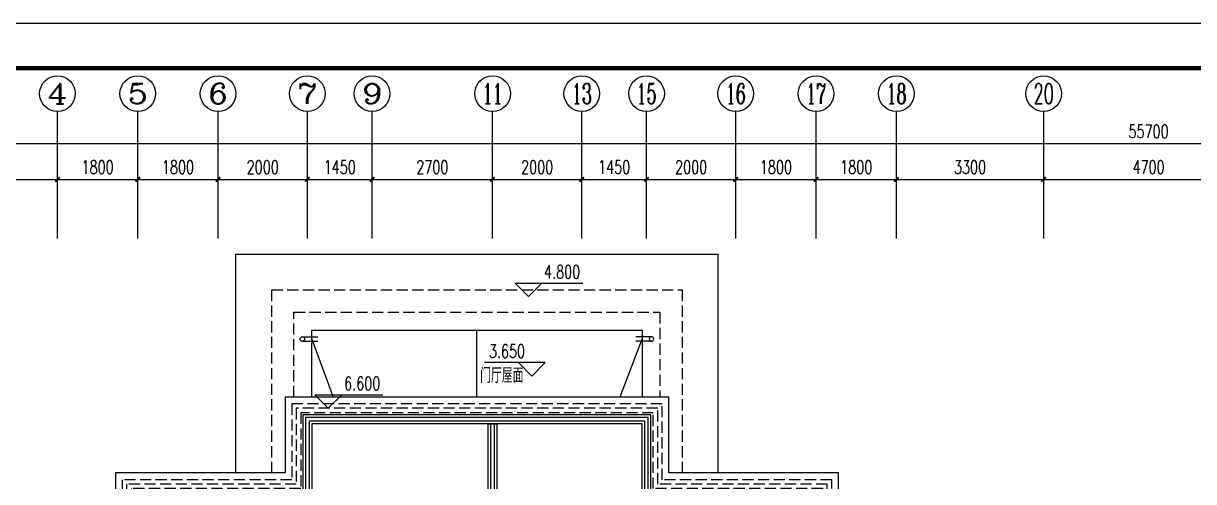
# Model space of a CAD drawing. Extents: x -993182 to -819982, y 169304 to 600104.
# Drawn here: x -890412 to -864189, y 347242 to 357504 of the extents above; entities that cross this region are included whole.
import ezdxf
from ezdxf.enums import TextEntityAlignment as Align

# ---------------------------------------------------------------- set-up
doc = ezdxf.new("R2010")
doc.units = 0
doc.header["$LTSCALE"] = 1000
doc.header["$MEASUREMENT"] = 0
doc.linetypes.add('DASH', pattern=[0.35, 0.25, -0.1])
for name, color, linetype in [('AXIS', 3, 'Continuous'), ('AXIS_TEXT', 7, 'Continuous'), ('DIM_ELEV', 3, 'Continuous'), ('kan', 146, 'Continuous'), ('PUB_TEXT', 7, 'Continuous'), ('PUB_TITLE', 146, 'Continuous'), ('屋面', 139, 'Continuous'), ('栏杆', 169, 'Continuous'), ('面层', 215, 'Continuous')]:
    doc.layers.add(name, color=color, linetype=linetype)
doc.styles.add('_TCH_AXIS', font='COMPLEX', dxfattribs={"bigfont": 'GBCBIG'})
doc.styles.add('_TCH_DIM', font='SIMPLEX', dxfattribs={"bigfont": 'GBCBIG'})
doc.styles.add('_TCH_DIM_T3', font='SIMPLEX', dxfattribs={"width": 0.705882, "bigfont": 'GBCBIG'})
doc.styles.add('COMPLEX', font='COMPLEX')
doc.styles.get("Standard").update_dxf_attribs({"font": 'gbenor.shx', "bigfont": 'gbcbig.shx'})
doc.dimstyles.new('_TCH_ARCH&&100', dxfattribs={"dimtxt": 297.5, "dimasz": 100, "dimexe": 250, "dimexo": 300, "dimgap": 126.25, "dimtad": 1, "dimdec": 0, "dimzin": 0, "dimdsep": 46, "dimtxsty": '_TCH_DIM_T3', "dimblk": 'ARCHTICK', "dimcen": 0.09, "dimclrt": 7, "dimazin": 2, "dimtfac": 1, "dimtdec": 0, "dimtix": 1, "dimtmove": 2, "dimatfit": 3, "dimfxl": 0, "dimtolj": 1, "dimtzin": 0, "dimarcsym": 0})

# ---------------------------------------------------------------- blocks, each defined once
blk = doc.blocks.new('A$C4E4A79F1')
at = {"color": 6}
for points in [[(0, 350), (0, 0)], [(100, 350), (100, 0)]]:
    blk.add_lwpolyline(points, dxfattribs=at)
blk.add_circle((50, 350), 50, dxfattribs=at)
blk = doc.blocks.new('_AXISO')
blk.add_circle((0, 0), 0.5)
at = {"layer": 'AXIS_TEXT', "style": 'COMPLEX', "width": 1.041667}
blk.add_attdef('A', text='', height=0.56, dxfattribs=at).set_placement((-0.25, -0.28), (0.25, -0.28), align=Align.FIT)
blk = doc.blocks.new('_ArchTick')
at = {"color": 0, "linetype": 'ByBlock', "const_width": 0.4}
blk.add_lwpolyline([(-0.5, -0.5), (0.5, 0.5)], dxfattribs=at)
blk = doc.blocks.new('*D380')
at = {"layer": 'AXIS', "color": 0, "lineweight": -2}
for p, q in [((-254209, -391634), (-254209, -389258)), ((-198509, -391634), (-198509, -389258)), ((-254209, -389508), (-198509, -389508))]:
    blk.add_line(p, q, dxfattribs=at)
at = {"layer": 'Defpoints', "color": 0}
for p in [(-198509, -389508), (-254209, -391934), (-198509, -391934)]:
    blk.add_point(p, dxfattribs=at)
at = {"layer": 'AXIS', "color": 0, "lineweight": -2, "xscale": 100, "yscale": 100, "zscale": 100, "rotation": 180}
blk.add_blockref('_ArchTick', (-254209, -389508), dxfattribs=at)
at = {"layer": 'AXIS', "color": 0, "lineweight": -2, "xscale": 100, "yscale": 100, "zscale": 100}
blk.add_blockref('_ArchTick', (-198509, -389508), dxfattribs=at)
at = {"layer": 'AXIS', "color": 7, "insert": (-226359, -389233), "char_height": 297.5, "attachment_point": 5, "style": '_TCH_DIM_T3'}
blk.add_mtext('\\A1;55700', dxfattribs=at)
blk = doc.blocks.new('*D382')
at = {"layer": 'AXIS', "color": 0, "lineweight": -2}
for p, q in [((-254109, -391634), (-254109, -390058)), ((-250809, -391634), (-250809, -390058)), ((-254109, -390308), (-250809, -390308))]:
    blk.add_line(p, q, dxfattribs=at)
at = {"layer": 'Defpoints', "color": 0}
for p in [(-250809, -390308), (-254109, -391934), (-250809, -391934)]:
    blk.add_point(p, dxfattribs=at)
at = {"layer": 'AXIS', "color": 0, "lineweight": -2, "xscale": 100, "yscale": 100, "zscale": 100, "rotation": 180}
blk.add_blockref('_ArchTick', (-254109, -390308), dxfattribs=at)
at = {"layer": 'AXIS', "color": 0, "lineweight": -2, "xscale": 100, "yscale": 100, "zscale": 100}
blk.add_blockref('_ArchTick', (-250809, -390308), dxfattribs=at)
at = {"layer": 'AXIS', "color": 7, "insert": (-252459, -390033), "char_height": 297.5, "attachment_point": 5, "style": '_TCH_DIM_T3'}
blk.add_mtext('\\A1;3300', dxfattribs=at)
blk = doc.blocks.new('*D383')
at = {"layer": 'AXIS', "color": 0, "lineweight": -2}
for p, q in [((-250809, -391634), (-250809, -390058)), ((-249009, -391634), (-249009, -390058)), ((-250809, -390308), (-249009, -390308))]:
    blk.add_line(p, q, dxfattribs=at)
at = {"layer": 'Defpoints', "color": 0}
for p in [(-249009, -390308), (-250809, -391934), (-249009, -391934)]:
    blk.add_point(p, dxfattribs=at)
at = {"layer": 'AXIS', "color": 0, "lineweight": -2, "xscale": 100, "yscale": 100, "zscale": 100, "rotation": 180}
blk.add_blockref('_ArchTick', (-250809, -390308), dxfattribs=at)
at = {"layer": 'AXIS', "color": 0, "lineweight": -2, "xscale": 100, "yscale": 100, "zscale": 100}
blk.add_blockref('_ArchTick', (-249009, -390308), dxfattribs=at)
at = {"layer": 'AXIS', "color": 7, "insert": (-249909, -390033), "char_height": 297.5, "attachment_point": 5, "style": '_TCH_DIM_T3'}
blk.add_mtext('\\A1;1800', dxfattribs=at)
blk = doc.blocks.new('*D384')
at = {"layer": 'AXIS', "color": 0, "lineweight": -2}
for p, q in [((-249009, -391634), (-249009, -390058)), ((-247209, -391634), (-247209, -390058)), ((-249009, -390308), (-247209, -390308))]:
    blk.add_line(p, q, dxfattribs=at)
at = {"layer": 'Defpoints', "color": 0}
for p in [(-247209, -390308), (-249009, -391934), (-247209, -391934)]:
    blk.add_point(p, dxfattribs=at)
at = {"layer": 'AXIS', "color": 0, "lineweight": -2, "xscale": 100, "yscale": 100, "zscale": 100, "rotation": 180}
blk.add_blockref('_ArchTick', (-249009, -390308), dxfattribs=at)
at = {"layer": 'AXIS', "color": 0, "lineweight": -2, "xscale": 100, "yscale": 100, "zscale": 100}
blk.add_blockref('_ArchTick', (-247209, -390308), dxfattribs=at)
at = {"layer": 'AXIS', "color": 7, "insert": (-248109, -390033), "char_height": 297.5, "attachment_point": 5, "style": '_TCH_DIM_T3'}
blk.add_mtext('\\A1;1800', dxfattribs=at)
blk = doc.blocks.new('*D385')
at = {"layer": 'AXIS', "color": 0, "lineweight": -2}
for p, q in [((-247209, -391634), (-247209, -390058)), ((-245209, -391634), (-245209, -390058)), ((-247209, -390308), (-245209, -390308))]:
    blk.add_line(p, q, dxfattribs=at)
at = {"layer": 'Defpoints', "color": 0}
for p in [(-245209, -390308), (-247209, -391934), (-245209, -391934)]:
    blk.add_point(p, dxfattribs=at)
at = {"layer": 'AXIS', "color": 0, "lineweight": -2, "xscale": 100, "yscale": 100, "zscale": 100, "rotation": 180}
blk.add_blockref('_ArchTick', (-247209, -390308), dxfattribs=at)
at = {"layer": 'AXIS', "color": 0, "lineweight": -2, "xscale": 100, "yscale": 100, "zscale": 100}
blk.add_blockref('_ArchTick', (-245209, -390308), dxfattribs=at)
at = {"layer": 'AXIS', "color": 7, "insert": (-246209, -390033), "char_height": 297.5, "attachment_point": 5, "style": '_TCH_DIM_T3'}
blk.add_mtext('\\A1;2000', dxfattribs=at)
blk = doc.blocks.new('*D386')
at = {"layer": 'AXIS', "color": 0, "lineweight": -2}
for p, q in [((-245209, -391634), (-245209, -390058)), ((-243759, -391634), (-243759, -390058)), ((-245209, -390308), (-243759, -390308))]:
    blk.add_line(p, q, dxfattribs=at)
at = {"layer": 'Defpoints', "color": 0}
for p in [(-243759, -390308), (-245209, -391934), (-243759, -391934)]:
    blk.add_point(p, dxfattribs=at)
at = {"layer": 'AXIS', "color": 0, "lineweight": -2, "xscale": 100, "yscale": 100, "zscale": 100, "rotation": 180}
blk.add_blockref('_ArchTick', (-245209, -390308), dxfattribs=at)
at = {"layer": 'AXIS', "color": 0, "lineweight": -2, "xscale": 100, "yscale": 100, "zscale": 100}
blk.add_blockref('_ArchTick', (-243759, -390308), dxfattribs=at)
at = {"layer": 'AXIS', "color": 7, "insert": (-244484, -390033), "char_height": 297.5, "attachment_point": 5, "style": '_TCH_DIM_T3'}
blk.add_mtext('\\A1;1450', dxfattribs=at)
blk = doc.blocks.new('*D387')
at = {"layer": 'AXIS', "color": 0, "lineweight": -2}
for p, q in [((-243759, -391634), (-243759, -390058)), ((-241059, -391634), (-241059, -390058)), ((-243759, -390308), (-241059, -390308))]:
    blk.add_line(p, q, dxfattribs=at)
at = {"layer": 'Defpoints', "color": 0}
for p in [(-241059, -390308), (-243759, -391934), (-241059, -391934)]:
    blk.add_point(p, dxfattribs=at)
at = {"layer": 'AXIS', "color": 0, "lineweight": -2, "xscale": 100, "yscale": 100, "zscale": 100, "rotation": 180}
blk.add_blockref('_ArchTick', (-243759, -390308), dxfattribs=at)
at = {"layer": 'AXIS', "color": 0, "lineweight": -2, "xscale": 100, "yscale": 100, "zscale": 100}
blk.add_blockref('_ArchTick', (-241059, -390308), dxfattribs=at)
at = {"layer": 'AXIS', "color": 7, "insert": (-242409, -390033), "char_height": 297.5, "attachment_point": 5, "style": '_TCH_DIM_T3'}
blk.add_mtext('\\A1;2700', dxfattribs=at)
blk = doc.blocks.new('*D388')
at = {"layer": 'AXIS', "color": 0, "lineweight": -2}
for p, q in [((-241059, -391634), (-241059, -390058)), ((-239059, -391634), (-239059, -390058)), ((-241059, -390308), (-239059, -390308))]:
    blk.add_line(p, q, dxfattribs=at)
at = {"layer": 'Defpoints', "color": 0}
for p in [(-239059, -390308), (-241059, -391934), (-239059, -391934)]:
    blk.add_point(p, dxfattribs=at)
at = {"layer": 'AXIS', "color": 0, "lineweight": -2, "xscale": 100, "yscale": 100, "zscale": 100, "rotation": 180}
blk.add_blockref('_ArchTick', (-241059, -390308), dxfattribs=at)
at = {"layer": 'AXIS', "color": 0, "lineweight": -2, "xscale": 100, "yscale": 100, "zscale": 100}
blk.add_blockref('_ArchTick', (-239059, -390308), dxfattribs=at)
at = {"layer": 'AXIS', "color": 7, "insert": (-240059, -390033), "char_height": 297.5, "attachment_point": 5, "style": '_TCH_DIM_T3'}
blk.add_mtext('\\A1;2000', dxfattribs=at)
blk = doc.blocks.new('*D389')
at = {"layer": 'AXIS', "color": 0, "lineweight": -2}
for p, q in [((-239059, -391634), (-239059, -390058)), ((-237609, -391634), (-237609, -390058)), ((-239059, -390308), (-237609, -390308))]:
    blk.add_line(p, q, dxfattribs=at)
at = {"layer": 'Defpoints', "color": 0}
for p in [(-237609, -390308), (-239059, -391934), (-237609, -391934)]:
    blk.add_point(p, dxfattribs=at)
at = {"layer": 'AXIS', "color": 0, "lineweight": -2, "xscale": 100, "yscale": 100, "zscale": 100, "rotation": 180}
blk.add_blockref('_ArchTick', (-239059, -390308), dxfattribs=at)
at = {"layer": 'AXIS', "color": 0, "lineweight": -2, "xscale": 100, "yscale": 100, "zscale": 100}
blk.add_blockref('_ArchTick', (-237609, -390308), dxfattribs=at)
at = {"layer": 'AXIS', "color": 7, "insert": (-238334, -390033), "char_height": 297.5, "attachment_point": 5, "style": '_TCH_DIM_T3'}
blk.add_mtext('\\A1;1450', dxfattribs=at)
blk = doc.blocks.new('*D390')
at = {"layer": 'AXIS', "color": 0, "lineweight": -2}
for p, q in [((-237609, -391634), (-237609, -390058)), ((-235609, -391634), (-235609, -390058)), ((-237609, -390308), (-235609, -390308))]:
    blk.add_line(p, q, dxfattribs=at)
at = {"layer": 'Defpoints', "color": 0}
for p in [(-235609, -390308), (-237609, -391934), (-235609, -391934)]:
    blk.add_point(p, dxfattribs=at)
at = {"layer": 'AXIS', "color": 0, "lineweight": -2, "xscale": 100, "yscale": 100, "zscale": 100, "rotation": 180}
blk.add_blockref('_ArchTick', (-237609, -390308), dxfattribs=at)
at = {"layer": 'AXIS', "color": 0, "lineweight": -2, "xscale": 100, "yscale": 100, "zscale": 100}
blk.add_blockref('_ArchTick', (-235609, -390308), dxfattribs=at)
at = {"layer": 'AXIS', "color": 7, "insert": (-236609, -390033), "char_height": 297.5, "attachment_point": 5, "style": '_TCH_DIM_T3'}
blk.add_mtext('\\A1;2000', dxfattribs=at)
blk = doc.blocks.new('*D391')
at = {"layer": 'AXIS', "color": 0, "lineweight": -2}
for p, q in [((-235609, -391634), (-235609, -390058)), ((-233809, -391634), (-233809, -390058)), ((-235609, -390308), (-233809, -390308))]:
    blk.add_line(p, q, dxfattribs=at)
at = {"layer": 'Defpoints', "color": 0}
for p in [(-233809, -390308), (-235609, -391934), (-233809, -391934)]:
    blk.add_point(p, dxfattribs=at)
at = {"layer": 'AXIS', "color": 0, "lineweight": -2, "xscale": 100, "yscale": 100, "zscale": 100, "rotation": 180}
blk.add_blockref('_ArchTick', (-235609, -390308), dxfattribs=at)
at = {"layer": 'AXIS', "color": 0, "lineweight": -2, "xscale": 100, "yscale": 100, "zscale": 100}
blk.add_blockref('_ArchTick', (-233809, -390308), dxfattribs=at)
at = {"layer": 'AXIS', "color": 7, "insert": (-234709, -390033), "char_height": 297.5, "attachment_point": 5, "style": '_TCH_DIM_T3'}
blk.add_mtext('\\A1;1800', dxfattribs=at)
blk = doc.blocks.new('*D392')
at = {"layer": 'AXIS', "color": 0, "lineweight": -2}
for p, q in [((-233809, -391634), (-233809, -390058)), ((-232009, -391634), (-232009, -390058)), ((-233809, -390308), (-232009, -390308))]:
    blk.add_line(p, q, dxfattribs=at)
at = {"layer": 'Defpoints', "color": 0}
for p in [(-232009, -390308), (-233809, -391934), (-232009, -391934)]:
    blk.add_point(p, dxfattribs=at)
at = {"layer": 'AXIS', "color": 0, "lineweight": -2, "xscale": 100, "yscale": 100, "zscale": 100, "rotation": 180}
blk.add_blockref('_ArchTick', (-233809, -390308), dxfattribs=at)
at = {"layer": 'AXIS', "color": 0, "lineweight": -2, "xscale": 100, "yscale": 100, "zscale": 100}
blk.add_blockref('_ArchTick', (-232009, -390308), dxfattribs=at)
at = {"layer": 'AXIS', "color": 7, "insert": (-232909, -390033), "char_height": 297.5, "attachment_point": 5, "style": '_TCH_DIM_T3'}
blk.add_mtext('\\A1;1800', dxfattribs=at)
blk = doc.blocks.new('*D393')
at = {"layer": 'AXIS', "color": 0, "lineweight": -2}
for p, q in [((-232009, -391634), (-232009, -390058)), ((-228709, -391634), (-228709, -390058)), ((-232009, -390308), (-228709, -390308))]:
    blk.add_line(p, q, dxfattribs=at)
at = {"layer": 'Defpoints', "color": 0}
for p in [(-228709, -390308), (-232009, -391934), (-228709, -391934)]:
    blk.add_point(p, dxfattribs=at)
at = {"layer": 'AXIS', "color": 0, "lineweight": -2, "xscale": 100, "yscale": 100, "zscale": 100, "rotation": 180}
blk.add_blockref('_ArchTick', (-232009, -390308), dxfattribs=at)
at = {"layer": 'AXIS', "color": 0, "lineweight": -2, "xscale": 100, "yscale": 100, "zscale": 100}
blk.add_blockref('_ArchTick', (-228709, -390308), dxfattribs=at)
at = {"layer": 'AXIS', "color": 7, "insert": (-230359, -390033), "char_height": 297.5, "attachment_point": 5, "style": '_TCH_DIM_T3'}
blk.add_mtext('\\A1;3300', dxfattribs=at)
blk = doc.blocks.new('*D394')
at = {"layer": 'AXIS', "color": 0, "lineweight": -2}
for p, q in [((-228709, -391634), (-228709, -390058)), ((-224009, -391634), (-224009, -390058)), ((-228709, -390308), (-224009, -390308))]:
    blk.add_line(p, q, dxfattribs=at)
at = {"layer": 'Defpoints', "color": 0}
for p in [(-224009, -390308), (-228709, -391934), (-224009, -391934)]:
    blk.add_point(p, dxfattribs=at)
at = {"layer": 'AXIS', "color": 0, "lineweight": -2, "xscale": 100, "yscale": 100, "zscale": 100, "rotation": 180}
blk.add_blockref('_ArchTick', (-228709, -390308), dxfattribs=at)
at = {"layer": 'AXIS', "color": 0, "lineweight": -2, "xscale": 100, "yscale": 100, "zscale": 100}
blk.add_blockref('_ArchTick', (-224009, -390308), dxfattribs=at)
at = {"layer": 'AXIS', "color": 7, "insert": (-226359, -390033), "char_height": 297.5, "attachment_point": 5, "style": '_TCH_DIM_T3'}
blk.add_mtext('\\A1;4700', dxfattribs=at)
blk = doc.blocks.new('5#、7#楼参照')
at = {"color": 6}
for points in [[(-241408.8, -395184.6), (-241408.8, -393684.6)], [(-245108.8, -393886), (-244631, -395184.6)], [(-237708.8, -393874), (-238205.5, -395184.6)]]:
    blk.add_lwpolyline(points, dxfattribs=at)
at = {"layer": 'AXIS'}
for p, q in [((-250808.8, -390988.7), (-250808.8, -388788.4)), ((-249008.8, -390988.7), (-249008.8, -388788.4)), ((-247208.8, -390988.7), (-247208.8, -388788.4)), ((-245208.8, -390988.7), (-245208.8, -388788.4)), ((-243758.8, -390988.7), (-243758.8, -388788.4)), ((-241058.8, -390988.7), (-241058.8, -388788.4)), ((-239058.8, -390988.7), (-239058.8, -388788.4)), ((-237608.8, -390988.7), (-237608.8, -388788.4)), ((-235608.8, -390988.7), (-235608.8, -388788.4)), ((-233808.8, -390988.7), (-233808.8, -388788.4)), ((-232008.8, -390988.7), (-232008.8, -388788.4)), ((-228708.8, -390988.7), (-228708.8, -388788.4))]:
    blk.add_line(p, q, dxfattribs=at)
at = {"layer": 'DIM_ELEV'}
for p, q in [((-240251, -392931.5), (-240551, -392631.5)), ((-240551, -392631.5), (-239034.1, -392631.5)), ((-240251, -392931.5), (-239951, -392631.5)), ((-239878.5, -394412.5), (-241236.5, -394412.5)), ((-240178.5, -394712.5), (-240478.5, -394412.5)), ((-240178.5, -394712.5), (-239878.5, -394412.5)), ((-244739, -395434.6), (-245039, -395134.6)), ((-245039, -395134.6), (-243514.2, -395134.6)), ((-244739, -395434.6), (-244439, -395134.6))]:
    blk.add_line(p, q, dxfattribs=at)
at = {"layer": 'kan'}
for p, q in [((-241158.8, -399184.6), (-241158.8, -395784.6)), ((-241158.8, -395784.6), (-240958.8, -395784.6)), ((-240958.8, -399184.6), (-240958.8, -395784.6))]:
    blk.add_line(p, q, dxfattribs=at)
for points in [[(-237508.8, -397284.6), (-237508.8, -395584.6), (-245308.8, -395584.6), (-245308.8, -397284.6)], [(-237708.8, -397384.6), (-237708.8, -395784.6), (-245108.8, -395784.6), (-245108.8, -397284.6), (-245108.8, -397284.6)]]:
    blk.add_lwpolyline(points, dxfattribs=at)
at = {"layer": 'PUB_TITLE'}
blk.add_lwpolyline([(-265242.7, -446215.5), (-181142.7, -446215.5), (-181142.7, -386815.5), (-265242.7, -386815.5)], close=True, dxfattribs=at)
at = {"layer": 'PUB_TITLE', "const_width": 100}
blk.add_lwpolyline([(-262742.7, -445215.5), (-182142.7, -445215.5), (-182142.7, -387815.5), (-262742.7, -387815.5)], close=True, dxfattribs=at)
at = {"layer": '屋面', "color": 94}
for points in [[(-246808.8, -396884.6), (-246808.8, -391984.6), (-236008.8, -391984.6), (-236008.8, -396884.6)], [(-245108.8, -395184.6), (-245108.8, -393684.6), (-237708.8, -393684.6), (-237708.8, -395184.6)]]:
    blk.add_lwpolyline(points, dxfattribs=at)
at = {"layer": '屋面', "color": 94, "linetype": 'DASH'}
for points in [[(-246008.8, -396884.6), (-246008.8, -392784.6), (-236808.8, -392784.6), (-236808.8, -396884.6)], [(-245508.8, -395184.6), (-245508.8, -393284.6), (-237308.8, -393284.6), (-237308.8, -395184.6)]]:
    blk.add_lwpolyline(points, dxfattribs=at)
at = {"layer": '屋面', "color": 190}
blk.add_lwpolyline([(-245708.8, -395184.6), (-245708.8, -396884.6), (-249508.8, -396884.6), (-249508.8, -398484.6), (-254608.8, -398484.6), (-254608.8, -406784.6), (-252908.8, -406784.6), (-252908.8, -410784.6), (-250158.8, -410784.6), (-250158.8, -412184.6), (-243308.8, -412184.6), (-243308.8, -410084.6), (-239508.8, -410084.6), (-239508.8, -412184.6), (-232658.8, -412184.6), (-232658.8, -410784.6), (-229908.8, -410784.6), (-229908.8, -406784.6), (-228208.8, -406784.6), (-228208.8, -398484.6), (-233308.8, -398484.6), (-233308.8, -396884.6), (-237108.8, -396884.6), (-237108.8, -395184.6)], close=True, dxfattribs=at)
at = {"layer": '屋面', "color": 190, "linetype": 'DASH'}
for points in [[(-245558.8, -395334.6), (-245558.8, -397034.6), (-249358.8, -397034.6), (-249358.8, -398634.6), (-254458.8, -398634.6), (-254458.8, -406634.6), (-252758.8, -406634.6), (-252758.8, -410634.6), (-250008.8, -410634.6), (-250008.8, -412034.6), (-243458.8, -412034.6), (-243458.8, -409934.6), (-239358.8, -409934.6), (-239358.8, -412034.6), (-232808.8, -412034.6), (-232808.8, -410634.6), (-230058.8, -410634.6), (-230058.8, -406634.6), (-228358.8, -406634.6), (-228358.8, -398634.6), (-233458.8, -398634.6), (-233458.8, -397034.6), (-237258.8, -397034.6), (-237258.8, -395334.6)], [(-245458.8, -395434.6), (-245458.8, -397134.6), (-249258.8, -397134.6), (-249258.8, -398734.6), (-254358.8, -398734.6), (-254358.8, -406534.6), (-252658.8, -406534.6), (-252658.8, -410534.6), (-249908.8, -410534.6), (-249908.8, -411934.6), (-243558.8, -411934.6), (-243558.8, -409834.6), (-239258.8, -409834.6), (-239258.8, -411934.6), (-232908.8, -411934.6), (-232908.8, -410534.6), (-230158.8, -410534.6), (-230158.8, -406534.6), (-228458.8, -406534.6), (-228458.8, -398734.6), (-233558.8, -398734.6), (-233558.8, -397134.6), (-237358.8, -397134.6), (-237358.8, -395434.6)], [(-245358.8, -395534.6), (-245358.8, -397234.6), (-249158.8, -397234.6), (-249158.8, -398834.6), (-254258.8, -398834.6), (-254258.8, -406434.6), (-252558.8, -406434.6), (-252558.8, -410434.6), (-249808.8, -410434.6), (-249808.8, -411834.6), (-243658.8, -411834.6), (-243658.8, -409734.6), (-239158.8, -409734.6), (-239158.8, -411834.6), (-233008.8, -411834.6), (-233008.8, -410434.6), (-230258.8, -410434.6), (-230258.8, -406434.6), (-228558.8, -406434.6), (-228558.8, -398834.6), (-233658.8, -398834.6), (-233658.8, -397234.6), (-237458.8, -397234.6), (-237458.8, -395534.6)]]:
    blk.add_lwpolyline(points, close=True, dxfattribs=at)
at = {"layer": '栏杆'}
for p, q in [((-241098.8, -399184.6), (-241098.8, -395784.6)), ((-241018.8, -399184.6), (-241018.8, -395784.6))]:
    blk.add_line(p, q, dxfattribs=at)
for points in [[(-237568.8, -397284.6), (-237568.8, -395644.6), (-245248.8, -395644.6), (-245248.8, -397284.6)], [(-237648.8, -397284.6), (-237648.8, -395724.6), (-245168.8, -395724.6), (-245168.8, -397284.6)]]:
    blk.add_lwpolyline(points, dxfattribs=at)
at = {"color": 6, "rotation": 90}
blk.add_blockref('A$C4E4A79F1', (-244970.8, -393934.6), dxfattribs=at)
at = {"color": 6, "xscale": -1, "rotation": 270}
blk.add_blockref('A$C4E4A79F1', (-237846.8, -393934.6), dxfattribs=at)
at = {"layer": 'AXIS'}
ref = blk.add_blockref('_AXISO', (-250808.8, -388388.4), dxfattribs=dict(at, xscale=800, yscale=800, zscale=800))
ref.add_attrib('A', '4', dxfattribs={"layer": 'AXIS_TEXT', "height": 452.5, "style": '_TCH_AXIS', "width": 1.3125}).set_placement((-251035.1, -388614.7), (-250582.5, -388614.7), align=Align.FIT)
ref = blk.add_blockref('_AXISO', (-249008.8, -388388.4), dxfattribs=dict(at, xscale=800, yscale=800, zscale=800))
ref.add_attrib('A', '5', dxfattribs={"layer": 'AXIS_TEXT', "height": 452.5, "style": '_TCH_AXIS', "width": 1.5}).set_placement((-249235.1, -388614.7), (-248782.5, -388614.7), align=Align.FIT)
ref = blk.add_blockref('_AXISO', (-247208.8, -388388.4), dxfattribs=dict(at, xscale=800, yscale=800, zscale=800))
ref.add_attrib('A', '6', dxfattribs={"layer": 'AXIS_TEXT', "height": 452.5, "style": '_TCH_AXIS', "width": 1.5}).set_placement((-247435.1, -388614.7), (-246982.5, -388614.7), align=Align.FIT)
ref = blk.add_blockref('_AXISO', (-245208.8, -388388.4), dxfattribs=dict(at, xscale=800, yscale=800, zscale=800))
ref.add_attrib('A', '7', dxfattribs={"layer": 'AXIS_TEXT', "height": 452.5, "style": '_TCH_AXIS', "width": 1.5}).set_placement((-245435.1, -388614.7), (-244982.5, -388614.7), align=Align.FIT)
ref = blk.add_blockref('_AXISO', (-243758.8, -388388.4), dxfattribs=dict(at, xscale=800, yscale=800, zscale=800))
ref.add_attrib('A', '9', dxfattribs={"layer": 'AXIS_TEXT', "height": 452.5, "style": '_TCH_AXIS', "width": 1.5}).set_placement((-243985.1, -388614.7), (-243532.5, -388614.7), align=Align.FIT)
ref = blk.add_blockref('_AXISO', (-241058.8, -388388.4), dxfattribs=dict(at, xscale=800, yscale=800, zscale=800))
ref.add_attrib('A', '11', dxfattribs={"layer": 'AXIS_TEXT', "height": 452.55, "style": '_TCH_AXIS', "width": 0.875}).set_placement((-241285.1, -388614.7), (-240832.5, -388614.7), align=Align.FIT)
ref = blk.add_blockref('_AXISO', (-239058.8, -388388.4), dxfattribs=dict(at, xscale=800, yscale=800, zscale=800))
ref.add_attrib('A', '13', dxfattribs={"layer": 'AXIS_TEXT', "height": 452.55, "style": '_TCH_AXIS', "width": 0.724138}).set_placement((-239285.1, -388614.7), (-238832.5, -388614.7), align=Align.FIT)
ref = blk.add_blockref('_AXISO', (-237608.8, -388388.4), dxfattribs=dict(at, xscale=800, yscale=800, zscale=800))
ref.add_attrib('A', '15', dxfattribs={"layer": 'AXIS_TEXT', "height": 452.55, "style": '_TCH_AXIS', "width": 0.724138}).set_placement((-237835.1, -388614.7), (-237382.5, -388614.7), align=Align.FIT)
ref = blk.add_blockref('_AXISO', (-235608.8, -388388.4), dxfattribs=dict(at, xscale=800, yscale=800, zscale=800))
ref.add_attrib('A', '16', dxfattribs={"layer": 'AXIS_TEXT', "height": 452.55, "style": '_TCH_AXIS', "width": 0.724138}).set_placement((-235835.1, -388614.7), (-235382.5, -388614.7), align=Align.FIT)
ref = blk.add_blockref('_AXISO', (-233808.8, -388388.4), dxfattribs=dict(at, xscale=800, yscale=800, zscale=800))
ref.add_attrib('A', '17', dxfattribs={"layer": 'AXIS_TEXT', "height": 452.55, "style": '_TCH_AXIS', "width": 0.724138}).set_placement((-234035.1, -388614.7), (-233582.5, -388614.7), align=Align.FIT)
ref = blk.add_blockref('_AXISO', (-232008.8, -388388.4), dxfattribs=dict(at, xscale=800, yscale=800, zscale=800))
ref.add_attrib('A', '18', dxfattribs={"layer": 'AXIS_TEXT', "height": 452.55, "style": '_TCH_AXIS', "width": 0.724138}).set_placement((-232235.1, -388614.7), (-231782.5, -388614.7), align=Align.FIT)
ref = blk.add_blockref('_AXISO', (-228708.8, -388388.4), dxfattribs=dict(at, xscale=800, yscale=800, zscale=800))
ref.add_attrib('A', '20', dxfattribs={"layer": 'AXIS_TEXT', "height": 452.55, "style": '_TCH_AXIS', "width": 0.617647}).set_placement((-228935.1, -388614.7), (-228482.5, -388614.7), align=Align.FIT)
at = {"layer": 'DIM_ELEV', "color": 7, "style": '_TCH_DIM', "width": 0.705882}
for s, p in [('4.800', (-239904.1, -392526.5)), ('3.650', (-241140.5, -394307.5)), ('6.600', (-244384.2, -395029.6))]:
    blk.add_text(s, height=297.5, dxfattribs=at).set_placement(p)
at = {"layer": 'AXIS'}
for p1, p2, distance, picture, middle in [((-254208.8, -391934), (-198508.8, -391934), 2425.6, '*D380', (-226358.8, -389233.4)), ((-254108.8, -391934), (-250808.8, -391934), 1625.6, '*D382', (-252458.8, -390033.4)), ((-250808.8, -391934), (-249008.8, -391934), 1625.6, '*D383', (-249908.8, -390033.4)), ((-249008.8, -391934), (-247208.8, -391934), 1625.6, '*D384', (-248108.8, -390033.4)), ((-247208.8, -391934), (-245208.8, -391934), 1625.6, '*D385', (-246208.8, -390033.4)), ((-245208.8, -391934), (-243758.8, -391934), 1625.6, '*D386', (-244483.8, -390033.4)), ((-243758.8, -391934), (-241058.8, -391934), 1625.6, '*D387', (-242408.8, -390033.4)), ((-241058.8, -391934), (-239058.8, -391934), 1625.6, '*D388', (-240058.8, -390033.4)), ((-239058.8, -391934), (-237608.8, -391934), 1625.6, '*D389', (-238333.8, -390033.4)), ((-237608.8, -391934), (-235608.8, -391934), 1625.6, '*D390', (-236608.8, -390033.4)), ((-235608.8, -391934), (-233808.8, -391934), 1625.6, '*D391', (-234708.8, -390033.4)), ((-233808.8, -391934), (-232008.8, -391934), 1625.6, '*D392', (-232908.8, -390033.4)), ((-232008.8, -391934), (-228708.8, -391934), 1625.6, '*D393', (-230358.8, -390033.4)), ((-228708.8, -391934), (-224008.8, -391934), 1625.6, '*D394', (-226358.8, -390033.4))]:
    dim = blk.add_aligned_dim(p1=p1, p2=p2, distance=distance, dimstyle='_TCH_ARCH&&100', dxfattribs=at)
    dim.commit()
    dim.dimension.update_dxf_attribs({"geometry": picture, "text_midpoint": middle})

msp = doc.modelspace()

# ---------------------------------------------------------------- block references
at = {"layer": '面层'}
msp.add_blockref('5#、7#楼参照', (-638840, 744319), dxfattribs=at)

# ---------------------------------------------------------------- texts
at = {"layer": 'PUB_TEXT'}
msp.add_text('门厅屋面', height=337.6, dxfattribs=at).set_placement((-880177, 349451))

doc.saveas('drawing.dxf')
